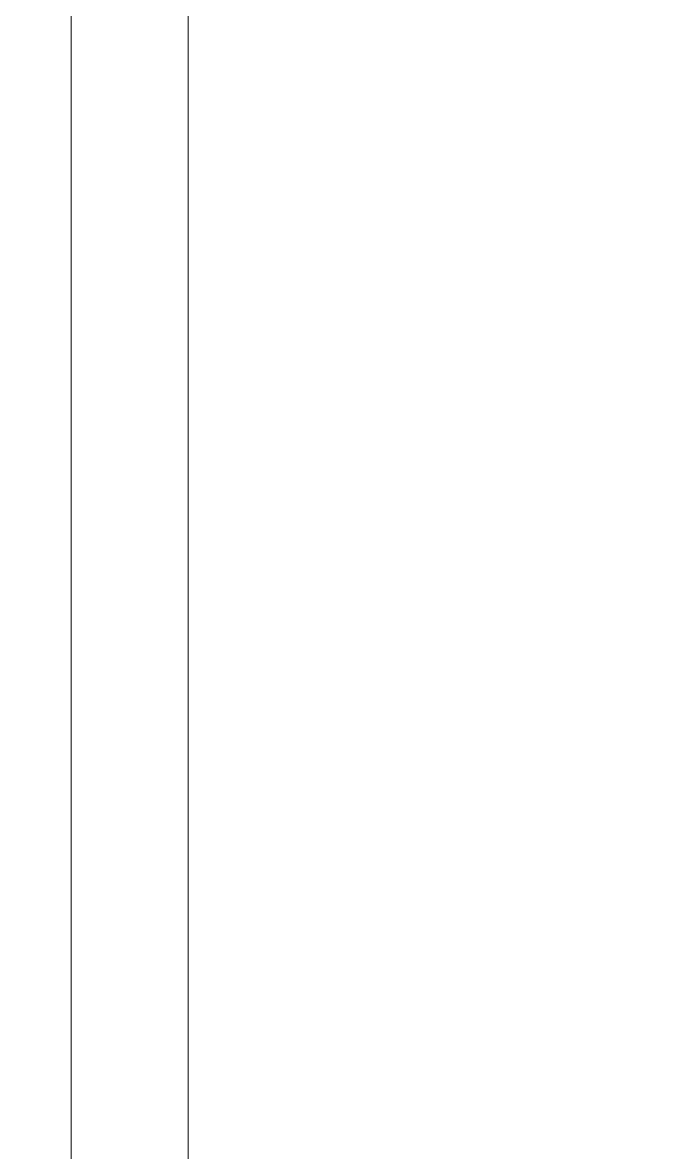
# Model space of a CAD drawing. Header units: inches. Extents: x -52997 to 52003, y -52254 to 52746.
# Drawn here: x -32963 to -27602, y -10988 to -1333 of the extents above; entities that cross this region are included whole.
import ezdxf

# ---------------------------------------------------------------- set-up
doc = ezdxf.new("R2010")
doc.units = ezdxf.units.IN
doc.header["$MEASUREMENT"] = 0
doc.layers.add('1', color=1, linetype='Continuous')
doc.layers.add('2', color=140, linetype='Continuous', lineweight=0)
doc.layers.add('3', color=90, linetype='Continuous', lineweight=0)

msp = doc.modelspace()

# ---------------------------------------------------------------- linework, layer by layer
at = {"layer": '1'}
for points in [[(-16283.4, -47485.7), (0, -47485.7), (16283.4, -47485.7, 5.999107)], [(-16250, -47285.7), (0, -47285.7), (16250, -47285.7, 5.986812)], [(-13685.8, -45485.7), (0, -45485.7), (13685.8, -45485.7, 6.794322)]]:
    msp.add_lwpolyline(points, format="xyb", close=True, dxfattribs=at)
msp.add_circle((-497.2, 245.8), 52500, dxfattribs=at)
at = {"layer": '2'}
for points in [[(-16283.4, -47485.7), (0, -47485.7), (16283.4, -47485.7, 5.999107)], [(-16250, -47285.7), (0, -47285.7), (16250, -47285.7, 5.986812)], [(-13685.8, -45485.7), (0, -45485.7), (13685.8, -45485.7, 6.794322)]]:
    msp.add_lwpolyline(points, format="xyb", close=True, dxfattribs=at)
for points in [[(32452, 18302.2), (32452, -19945.5), (-32548, -19945.5), (-32548, 18302.2)], [(31452, 17302.2), (31452, -18945.5), (-31548, -18945.5), (-31548, 17302.2)]]:
    msp.add_lwpolyline(points, close=True, dxfattribs=at)
msp.add_circle((-497.2, 245.8), 52500, dxfattribs=at)
at = {"layer": '3'}
for points in [[(-16283.4, -47485.7), (0, -47485.7), (16283.4, -47485.7, 5.999107)], [(-16283.4, -47485.7), (0, -47485.7), (16283.4, -47485.7, 5.999107)], [(-16250, -47285.7), (0, -47285.7), (16250, -47285.7, 5.986812)], [(-16250, -47285.7), (0, -47285.7), (16250, -47285.7, 5.986812)], [(-13685.8, -45485.7), (0, -45485.7), (13685.8, -45485.7, 6.794322)], [(-13685.8, -45485.7), (0, -45485.7), (13685.8, -45485.7, 6.794322)]]:
    msp.add_lwpolyline(points, format="xyb", close=True, dxfattribs=at)
msp.add_circle((-497.2, 245.8), 52500, dxfattribs=at)
msp.add_circle((-497.2, 245.8), 52500, dxfattribs=at)

doc.saveas('drawing.dxf')
